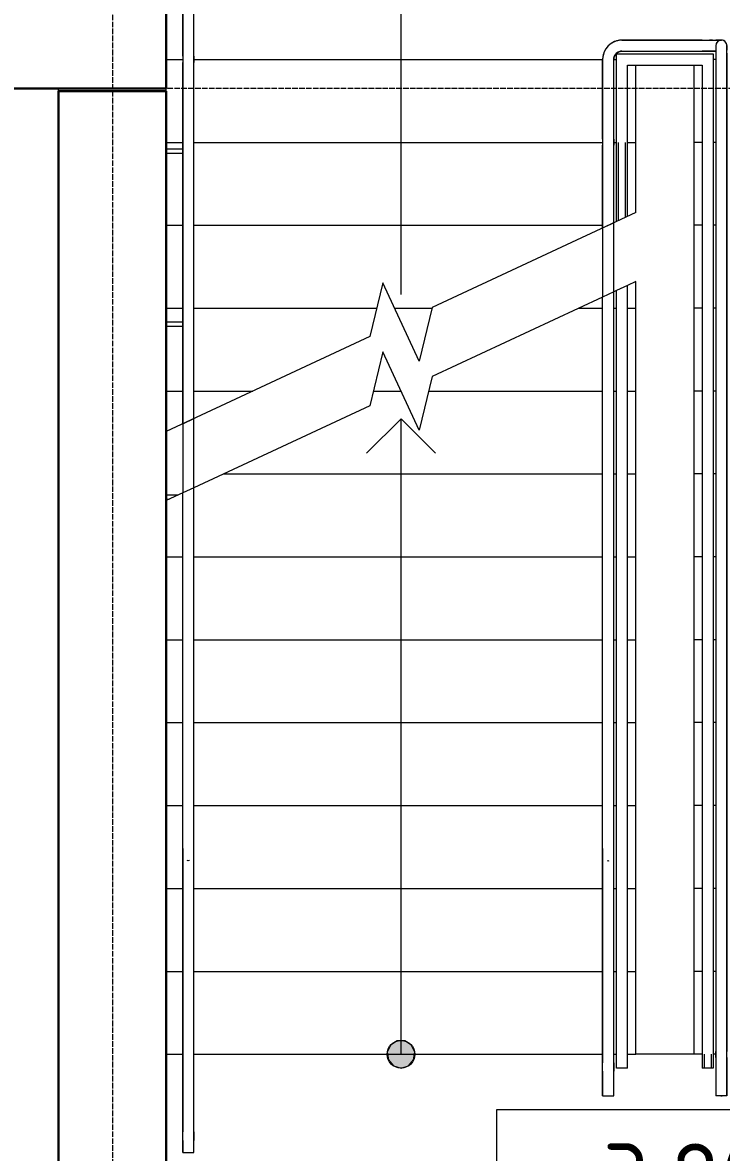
# Model space of a CAD drawing. Header units: millimetres. Extents: x -695119 to 412940, y -249585 to 622758.
# Drawn here: x 77556 to 80086, y 526878 to 530967 of the extents above; entities that cross this region are included whole.
import ezdxf

# ---------------------------------------------------------------- set-up
doc = ezdxf.new("R2010")
doc.units = ezdxf.units.MM
doc.linetypes.add('ADSK_Линия сетки', pattern=[25, 20, -2.5, 0, -2.5])
for name, color, linetype, lineweight in [('Балясины', 7, 'Continuous', 9), ('Высотные отметки', 7, 'Continuous', 9), ('Лестницы', 8, 'Continuous', 9), ('Ограждение', 8, 'Continuous', 9), ('Оси', 252, 'Continuous', 9), ('Перекрытия', 7, 'Continuous', 18), ('Поручни', 8, 'Continuous', 9), ('Стены разрез', 7, 'Continuous', 30), ('Стрелки вверх', 7, 'Continuous', 18), ('Типовые аннотации', 8, 'Continuous', 18)]:
    doc.layers.add(name, color=color, linetype=linetype, lineweight=lineweight)
doc.styles.add('GOST Common_1', font='', dxfattribs={"height": 250})
doc.styles.get('GOST Common_1').set_extended_font_data('GOST type B')

# ---------------------------------------------------------------- blocks, each defined once
blk = doc.blocks.new('Ограждение - Ограждение-533217-План 2 этажа смеж')
at = {"layer": 'Поручни'}
for p, q in [((-11511, -5314.7), (-11161, -5314.7)), ((-11511, -5634.7), (-11511, -5314.7)), ((-11161, -5314.7), (-11161, -8934.7)), ((-11471, -5354.7), (-11201, -5354.7)), ((-11471, -5634.7), (-11471, -5354.7)), ((-11201, -5354.7), (-11201, -8934.7)), ((-11511, -5921), (-11511, -5634.7)), ((-11503.5, -5917.5), (-11503.5, -5634.7)), ((-11478.5, -5905.9), (-11478.5, -5634.7)), ((-11471, -5902.4), (-11471, -5634.7)), ((-11201, -8934.7), (-11201, -8984.7)), ((-11193.5, -8934.7), (-11193.5, -8984.7)), ((-11168.5, -8934.7), (-11168.5, -8984.7)), ((-11161, -8934.7), (-11161, -8984.7)), ((-11161, -8984.7), (-11201, -8984.7)), ((-11168.5, -8984.7), (-11193.5, -8984.7))]:
    blk.add_line(p, q, dxfattribs=at)
blk = doc.blocks.new('Ограждение - Ограждение-V12-План 2 этажа смеж')
at = {"layer": 'Поручни'}
for p, q in [((-11471, -6152.4), (-11511, -6171)), ((-11471, -6152.4), (-11511, -6171)), ((-11511, -8984.7), (-11511, -6171)), ((-11471, -8984.7), (-11471, -6152.4)), ((-11471, -8984.7), (-11511, -8984.7))]:
    blk.add_line(p, q, dxfattribs=at)
blk = doc.blocks.new('Тип верхнего поручня - Верхний поручень_Внутренний_-1133505-План 2 этажа смеж')
at = {"layer": 'Ограждение'}
for p, q in [((-11561, -8190), (-11561, -8965.2)), ((-11521, -8965.2), (-11521, -8190)), ((-11561, -8996.5), (-11561, -9084.7)), ((-11521, -9084.7), (-11521, -8996.5)), ((-11543.3, -9084.7), (-11538.6, -9084.7))]:
    blk.add_line(p, q, dxfattribs=at)
at = {"layer": 'Ограждение', "flags": 128}
for points in [[(-11544.9, -8233.9), (-11541, -8234.7), (-11537.1, -8233.9)], [(-11561, -8996.5), (-11561, -8993.7), (-11561, -8990.9), (-11561, -8988.2), (-11561, -8985.4), (-11561, -8982.6), (-11561, -8979.9), (-11561, -8977.2), (-11561, -8974.5), (-11561, -8971.9), (-11561, -8969.3), (-11561, -8966.7), (-11561, -8965.2)], [(-11521, -8965.2), (-11521, -8967.8), (-11521, -8970.3), (-11521, -8972.9), (-11521, -8975.6), (-11521, -8978.3), (-11521, -8981), (-11521, -8983.8), (-11521, -8986.5), (-11521, -8989.3), (-11521, -8992.1), (-11521, -8994.9), (-11521, -8996.5)]]:
    blk.add_lwpolyline(points, dxfattribs=at)
blk = doc.blocks.new('Тип верхнего поручня - Верхний поручень_Внутренний_-V20-План 2 этажа смеж')
at = {"layer": 'Ограждение'}
for p, q in [((-11201, -5264.7), (-11491, -5264.7)), ((-11491, -5304.7), (-11201, -5304.7)), ((-11151, -5301.3), (-11151, -8933.1)), ((-11111, -8933.1), (-11111, -5301.3)), ((-11561, -5334.7), (-11561, -5622.9)), ((-11521, -5622.9), (-11521, -5334.7)), ((-11561, -5636.3), (-11561, -6194.3)), ((-11521, -6175.7), (-11521, -5636.3)), ((-11151, -8946.5), (-11151, -8984.7)), ((-11111, -8984.7), (-11111, -8946.5)), ((-11151, -8984.7), (-11151, -9084.7)), ((-11111, -9084.7), (-11111, -8984.7)), ((-11133.3, -9084.7), (-11128.6, -9084.7))]:
    blk.add_line(p, q, dxfattribs=at)
at = {"layer": 'Ограждение', "flags": 128}
for points in [[(-11491, -5264.7), (-11493.8, -5264.8), (-11496.6, -5265), (-11499.4, -5265.2), (-11502.1, -5265.6), (-11504.9, -5266.1), (-11507.6, -5266.7), (-11510.3, -5267.5), (-11513, -5268.3), (-11515.6, -5269.2), (-11518.2, -5270.3), (-11520.8, -5271.4), (-11523.3, -5272.6), (-11525.8, -5274), (-11528.2, -5275.4), (-11530.5, -5277), (-11532.8, -5278.6), (-11535, -5280.3), (-11537.1, -5282.1), (-11539.2, -5284), (-11541.2, -5286), (-11543.1, -5288), (-11544.9, -5290.1), (-11546.7, -5292.3), (-11548.3, -5294.6), (-11549.9, -5296.9), (-11551.3, -5299.3), (-11552.7, -5301.7), (-11554, -5304.2), (-11555.2, -5306.8), (-11556.2, -5309.4), (-11557.2, -5312), (-11558, -5314.7), (-11558.8, -5317.4), (-11559.4, -5320.1), (-11560, -5322.8), (-11560.4, -5325.6), (-11560.7, -5328.4), (-11560.9, -5331.2), (-11561, -5334), (-11561, -5334.7)], [(-11201, -5264.7), (-11198.2, -5264.7), (-11195.4, -5264.7), (-11192.6, -5264.7), (-11189.8, -5264.7), (-11187.1, -5264.7), (-11184.3, -5264.7), (-11181.6, -5264.7), (-11179, -5264.7), (-11176.3, -5264.7), (-11173.7, -5264.7), (-11171.2, -5264.7), (-11168.7, -5264.7), (-11166.2, -5264.7), (-11163.8, -5264.7), (-11161.5, -5264.7), (-11159.2, -5264.7), (-11157, -5264.7), (-11154.8, -5264.7), (-11152.8, -5264.7), (-11150.8, -5264.7), (-11148.9, -5264.7), (-11147, -5264.7), (-11145.3, -5264.7), (-11143.6, -5264.7), (-11142.1, -5264.7), (-11140.6, -5264.7), (-11139.2, -5264.7), (-11138, -5264.7), (-11136.8, -5264.7), (-11135.7, -5264.7), (-11134.8, -5264.7), (-11133.9, -5264.7), (-11133.2, -5264.7)], [(-11521, -5334.7), (-11521, -5333.5), (-11520.9, -5332.3), (-11520.8, -5331.1), (-11520.6, -5330), (-11520.4, -5328.8), (-11520.1, -5327.6), (-11519.8, -5326.4), (-11519.5, -5325.3), (-11519.1, -5324.2), (-11518.6, -5323), (-11518.1, -5322), (-11517.6, -5320.9), (-11517, -5319.8), (-11516.4, -5318.8), (-11515.7, -5317.8), (-11515, -5316.8), (-11514.3, -5315.9), (-11513.5, -5314.9), (-11512.7, -5314.1), (-11511.9, -5313.2), (-11511, -5312.4), (-11510.1, -5311.6), (-11509.2, -5310.9), (-11508.2, -5310.2), (-11507.2, -5309.5), (-11506.2, -5308.9), (-11505.1, -5308.3), (-11504, -5307.7), (-11503, -5307.2), (-11501.8, -5306.8), (-11500.7, -5306.4), (-11499.6, -5306), (-11498.4, -5305.7), (-11497.3, -5305.4), (-11496.1, -5305.2), (-11494.9, -5305), (-11493.7, -5304.9), (-11492.5, -5304.8), (-11491.3, -5304.7), (-11491, -5304.7)], [(-11151, -5304.7), (-11152.2, -5304.7), (-11154.3, -5304.7), (-11156.4, -5304.7), (-11158.6, -5304.7), (-11160.8, -5304.7), (-11163.2, -5304.7), (-11165.5, -5304.7), (-11168, -5304.7), (-11170.5, -5304.7), (-11173, -5304.7), (-11175.6, -5304.7), (-11178.2, -5304.7), (-11180.9, -5304.7), (-11183.6, -5304.7), (-11186.3, -5304.7), (-11189.1, -5304.7), (-11191.8, -5304.7), (-11194.6, -5304.7), (-11197.4, -5304.7), (-11200.2, -5304.7), (-11201, -5304.7)], [(-11151, -5284.7), (-11151, -5284.8), (-11151, -5284.8), (-11151, -5284.9), (-11151, -5285.1), (-11151, -5285.3), (-11151, -5285.6), (-11151, -5285.9), (-11151, -5286.3), (-11151, -5286.7), (-11151, -5287.1), (-11151, -5287.6), (-11151, -5288.1), (-11151, -5288.7), (-11151, -5289.3), (-11151, -5290), (-11151, -5290.7), (-11151, -5291.4), (-11151, -5292.2), (-11151, -5293), (-11151, -5293.8), (-11151, -5294.7), (-11151, -5295.6), (-11151, -5296.6), (-11151, -5297.5), (-11151, -5298.5), (-11151, -5299.5), (-11151, -5300.6), (-11151, -5301.3)], [(-11111, -5301.3), (-11111, -5300.3), (-11111, -5299.2), (-11111, -5298.2), (-11111, -5297.2), (-11111, -5296.3), (-11111, -5295.3), (-11111, -5294.4), (-11111, -5293.6), (-11111, -5292.7), (-11111, -5291.9), (-11111, -5291.2), (-11111, -5290.4), (-11111, -5289.8), (-11111, -5289.1), (-11111, -5288.5), (-11111, -5287.9), (-11111, -5287.4), (-11111, -5287), (-11111, -5286.5), (-11111, -5286.1), (-11111, -5285.8), (-11111, -5285.5), (-11111, -5285.3), (-11111, -5285.1), (-11111, -5284.9), (-11111, -5284.8), (-11111, -5284.7), (-11111, -5284.7)], [(-11561, -5622.9), (-11561, -5624.1), (-11561, -5625.3), (-11561, -5626.5), (-11561, -5627.7), (-11561, -5628.9), (-11561, -5630.1), (-11561, -5631.2), (-11561, -5632.4), (-11561, -5633.5), (-11561, -5634.6), (-11561, -5635.7), (-11561, -5636.3)], [(-11521, -5636.3), (-11521, -5635.3), (-11521, -5634.2), (-11521, -5633), (-11521, -5631.9), (-11521, -5630.7), (-11521, -5629.6), (-11521, -5628.4), (-11521, -5627.2), (-11521, -5626), (-11521, -5624.8), (-11521, -5623.6), (-11521, -5622.9)], [(-11151, -8933.1), (-11151, -8934.2), (-11151, -8935.3), (-11151, -8936.4), (-11151, -8937.6), (-11151, -8938.7), (-11151, -8939.9), (-11151, -8941.1), (-11151, -8942.2), (-11151, -8943.4), (-11151, -8944.6), (-11151, -8945.8), (-11151, -8946.5)], [(-11111, -8946.5), (-11111, -8945.3), (-11111, -8944.1), (-11111, -8942.9), (-11111, -8941.8), (-11111, -8940.6), (-11111, -8939.4), (-11111, -8938.2), (-11111, -8937.1), (-11111, -8936), (-11111, -8934.9), (-11111, -8933.8), (-11111, -8933.1)]]:
    blk.add_lwpolyline(points, dxfattribs=at)
at = {"layer": 'Ограждение'}
for start, end in [(0, 180), (140.6063, 159.9672), (90, 135), (40.6437, 90), (22.471, 34.4352), (165, 189.3911), (180, 187.4211), (170, 173.356), (186.6424, 190), (350.6089, 15), (6.6424, 10), (350, 353.356), (352.5814, 0)]:
    blk.add_arc((-11131, -5284.7), 20, start, end, dxfattribs=at)
blk = doc.blocks.new('Тип верхнего поручня - Верхний поручень_Внутренний_-V21-План 2 этажа смеж')
at = {"layer": 'Ограждение'}
for p, q in [((-11491, -5264.7), (-11181, -5264.7)), ((-11181, -5264.7), (-11131, -5264.7)), ((-11491, -5304.7), (-11181, -5304.7)), ((-11151, -5312.4), (-11151, -8924.2)), ((-11111, -5312.4), (-11111, -5284.7)), ((-11111, -5312.4), (-11111, -8924.2)), ((-11561, -5622.9), (-11561, -5334.7)), ((-11521, -5622.9), (-11521, -5334.7)), ((-11561, -5622.9), (-11561, -5645.3)), ((-11521, -5622.9), (-11521, -5645.3)), ((-11561, -5944.3), (-11561, -5645.3)), ((-11521, -5925.7), (-11521, -5645.3)), ((-11561, -5944.3), (-11521, -5925.7)), ((-11151, -8946.5), (-11151, -8924.2)), ((-11151, -8946.5), (-11151, -9084.7)), ((-11111, -8946.5), (-11111, -8924.2)), ((-11111, -8946.5), (-11111, -9084.7)), ((-11111, -9084.7), (-11151, -9084.7))]:
    blk.add_line(p, q, dxfattribs=at)
for radius in [70, 30]:
    blk.add_arc((-11491, -5334.7), radius, 90, 180, dxfattribs=at)
blk = doc.blocks.new('Тип верхнего поручня - Верхний поручень_Внутренний_-V22-План 2 этажа смеж')
at = {"layer": 'Ограждение'}
for p, q in [((-11521, -6175.7), (-11561, -6194.3)), ((-11561, -8974.2), (-11561, -6194.3)), ((-11521, -8974.2), (-11521, -6175.7)), ((-11561, -8996.5), (-11561, -8974.2)), ((-11521, -8996.5), (-11521, -8974.2)), ((-11561, -9084.7), (-11561, -8996.5)), ((-11521, -9084.7), (-11521, -8996.5)), ((-11561, -9084.7), (-11541, -9084.7)), ((-11541, -9084.7), (-11521, -9084.7))]:
    blk.add_line(p, q, dxfattribs=at)
blk = doc.blocks.new('Тип перил - Перила_Внутренний_-1133525-План 2 этажа смеж')
at = {"layer": 'Ограждение'}
for p, q in [((-11162.8, -5264.7), (-11174.2, -5264.7)), ((-11131, -5264.7), (-11151.5, -5264.7)), ((-11181, -5304.7), (-11151, -5304.7)), ((-11111, -5301.3), (-11111, -5284.7))]:
    blk.add_line(p, q, dxfattribs=at)
at = {"layer": 'Ограждение', "flags": 128}
for points in [[(-11491, -5264.7), (-11493.8, -5264.8), (-11496.6, -5265), (-11499.4, -5265.2), (-11502.1, -5265.6), (-11504.9, -5266.1), (-11507.6, -5266.7), (-11510.3, -5267.5), (-11513, -5268.3), (-11515.6, -5269.2), (-11518.2, -5270.3), (-11520.8, -5271.4), (-11523.3, -5272.6), (-11525.8, -5274), (-11528.2, -5275.4), (-11530.5, -5277), (-11532.8, -5278.6), (-11535, -5280.3), (-11537.1, -5282.1), (-11539.2, -5284), (-11541.2, -5286), (-11543.1, -5288), (-11544.9, -5290.1), (-11546.7, -5292.3), (-11548.3, -5294.6), (-11549.9, -5296.9), (-11551.3, -5299.3), (-11552.7, -5301.7), (-11554, -5304.2), (-11555.2, -5306.8), (-11556.2, -5309.4), (-11557.2, -5312), (-11558, -5314.7), (-11558.8, -5317.4), (-11559.4, -5320.1), (-11560, -5322.8), (-11560.4, -5325.6), (-11560.7, -5328.4), (-11560.9, -5331.2), (-11561, -5334)], [(-11561, -5622.9), (-11561, -5624.1), (-11561, -5625.3), (-11561, -5626.5), (-11561, -5627.7), (-11561, -5628.9), (-11561, -5630.1)], [(-11561, -5632.1), (-11561, -5632.4), (-11561, -5633.5), (-11561, -5634.6), (-11561, -5635.7), (-11561, -5636.3)], [(-11521, -5630.7), (-11521, -5629.6), (-11521, -5628.4), (-11521, -5627.2), (-11521, -5626), (-11521, -5624.8), (-11521, -5623.6), (-11521, -5622.9)], [(-11521, -5636.3), (-11521, -5635.3), (-11521, -5634.2), (-11521, -5633), (-11521, -5631.9)], [(-11151, -8933.1), (-11151, -8934.2), (-11151, -8935.3), (-11151, -8936.4), (-11151, -8937.6)], [(-11151, -8938.7), (-11151, -8939.9), (-11151, -8941.1), (-11151, -8942.2), (-11151, -8943.4), (-11151, -8944.6), (-11151, -8945.8), (-11151, -8946.5)], [(-11111, -8937.1), (-11111, -8936), (-11111, -8934.9), (-11111, -8933.8), (-11111, -8933.1)], [(-11111, -8946.5), (-11111, -8945.3), (-11111, -8944.1), (-11111, -8942.9), (-11111, -8941.8), (-11111, -8940.6), (-11111, -8939.4)]]:
    blk.add_lwpolyline(points, dxfattribs=at)
blk = doc.blocks.new('Тип перил - Перила_Внутренний_-V23-План 2 этажа смеж')
at = {"layer": 'Ограждение'}
for p, q in [((-11174.2, -5264.7), (-11162.8, -5264.7)), ((-11151.5, -5264.7), (-11131, -5264.7)), ((-11181, -5304.7), (-11151, -5304.7)), ((-11111, -5284.7), (-11111, -5301.3)), ((-11561, -5622.9), (-11561, -5636.4)), ((-11521, -5622.9), (-11521, -5636.4)), ((-11151, -8946.5), (-11151, -8933.1)), ((-11111, -8946.5), (-11111, -8933.1))]:
    blk.add_line(p, q, dxfattribs=at)
for start, end in [(90, 129.7649), (140.2351, 180)]:
    blk.add_arc((-11491, -5334.7), 30, start, end, dxfattribs=at)
blk = doc.blocks.new('Тип перил - Перила_Внутренний_-1135455-План 2 этажа смеж')
at = {"layer": 'Ограждение'}
for p, q in [((-13081, -8190), (-13081, -9215.2)), ((-13041, -9215.2), (-13041, -8190)), ((-13081, -9246.5), (-13081, -9289.7)), ((-13041, -9289.7), (-13041, -9246.5)), ((-13063.3, -9289.7), (-13058.6, -9289.7))]:
    blk.add_line(p, q, dxfattribs=at)
at = {"layer": 'Ограждение', "flags": 128}
for points in [[(-13057.1, -8233.9), (-13061, -8234.7), (-13064.9, -8233.9)], [(-13081, -9246.5), (-13081, -9243.7), (-13081, -9240.9), (-13081, -9238.2), (-13081, -9235.4), (-13081, -9232.6), (-13081, -9229.9), (-13081, -9227.2), (-13081, -9224.5), (-13081, -9221.9), (-13081, -9219.3), (-13081, -9216.7), (-13081, -9215.2)], [(-13041, -9215.2), (-13041, -9217.8), (-13041, -9220.3), (-13041, -9222.9), (-13041, -9225.6), (-13041, -9228.3), (-13041, -9231), (-13041, -9233.8), (-13041, -9236.5), (-13041, -9239.3), (-13041, -9242.1), (-13041, -9244.9), (-13041, -9246.5)]]:
    blk.add_lwpolyline(points, dxfattribs=at)
blk = doc.blocks.new('Тип перил - Перила_Внутренний_-V25-План 2 этажа смеж')
at = {"layer": 'Ограждение'}
for p, q in [((-12331, -3749.7), (-13011, -3749.7)), ((-13011, -3789.7), (-12331, -3789.7)), ((-13081, -3819.7), (-13081, -5322.9)), ((-13041, -5322.9), (-13041, -3819.7)), ((-13081, -5336.3), (-13081, -5380.8)), ((-13041, -5380.8), (-13041, -5336.3)), ((-13081, -5380.8), (-13081, -6903.1)), ((-13041, -6884.5), (-13041, -5380.8))]:
    blk.add_line(p, q, dxfattribs=at)
at = {"layer": 'Ограждение', "flags": 128}
for points in [[(-13011, -3749.7), (-13013.8, -3749.8), (-13016.6, -3750), (-13019.4, -3750.2), (-13022.1, -3750.6), (-13024.9, -3751.1), (-13027.6, -3751.7), (-13030.3, -3752.5), (-13033, -3753.3), (-13035.6, -3754.2), (-13038.2, -3755.3), (-13040.8, -3756.4), (-13043.3, -3757.6), (-13045.8, -3759), (-13048.2, -3760.4), (-13050.5, -3762), (-13052.8, -3763.6), (-13055, -3765.3), (-13057.1, -3767.1), (-13059.2, -3769), (-13061.2, -3771), (-13063.1, -3773), (-13064.9, -3775.1), (-13066.7, -3777.3), (-13068.3, -3779.6), (-13069.9, -3781.9), (-13071.3, -3784.3), (-13072.7, -3786.7), (-13074, -3789.2), (-13075.2, -3791.8), (-13076.2, -3794.4), (-13077.2, -3797), (-13078, -3799.7), (-13078.8, -3802.4), (-13079.4, -3805.1), (-13080, -3807.8), (-13080.4, -3810.6), (-13080.7, -3813.4), (-13080.9, -3816.2), (-13081, -3819), (-13081, -3819.7)], [(-13041, -3819.7), (-13041, -3818.5), (-13040.9, -3817.3), (-13040.8, -3816.1), (-13040.6, -3815), (-13040.4, -3813.8), (-13040.1, -3812.6), (-13039.8, -3811.4), (-13039.5, -3810.3), (-13039.1, -3809.2), (-13038.6, -3808), (-13038.1, -3807), (-13037.6, -3805.9), (-13037, -3804.8), (-13036.4, -3803.8), (-13035.7, -3802.8), (-13035, -3801.8), (-13034.3, -3800.9), (-13033.5, -3799.9), (-13032.7, -3799.1), (-13031.9, -3798.2), (-13031, -3797.4), (-13030.1, -3796.6), (-13029.2, -3795.9), (-13028.2, -3795.2), (-13027.2, -3794.5), (-13026.2, -3793.9), (-13025.1, -3793.3), (-13024, -3792.7), (-13023, -3792.2), (-13021.8, -3791.8), (-13020.7, -3791.4), (-13019.6, -3791), (-13018.4, -3790.7), (-13017.3, -3790.4), (-13016.1, -3790.2), (-13014.9, -3790), (-13013.7, -3789.9), (-13012.5, -3789.8), (-13011.3, -3789.7), (-13011, -3789.7)], [(-13081, -5322.9), (-13081, -5324.1), (-13081, -5325.3), (-13081, -5326.5), (-13081, -5327.7), (-13081, -5328.9), (-13081, -5330.1), (-13081, -5331.2), (-13081, -5332.4), (-13081, -5333.5), (-13081, -5334.6), (-13081, -5335.7), (-13081, -5336.3)], [(-13041, -5336.3), (-13041, -5335.3), (-13041, -5334.2), (-13041, -5333), (-13041, -5331.9), (-13041, -5330.7), (-13041, -5329.6), (-13041, -5328.4), (-13041, -5327.2), (-13041, -5326), (-13041, -5324.8), (-13041, -5323.6), (-13041, -5322.9)]]:
    blk.add_lwpolyline(points, dxfattribs=at)
blk = doc.blocks.new('Тип перил - D15 высота60 консоль80-V26-План 2 этажа смеж')
at = {"layer": 'Ограждение'}
for p, q in [((-7.5, 80), (-7.5, 69.4)), ((7.5, 37.3), (7.5, 80))]:
    blk.add_line(p, q, dxfattribs=at)
blk = doc.blocks.new('Тип перил - D15 высота60 консоль80-3551520-План 2 этажа смеж')
at = {"rotation": 90}
blk.add_blockref('Тип перил - D15 высота60 консоль80-V26-План 2 этажа смеж', (-13061, -6918.7), dxfattribs=at)
blk = doc.blocks.new('Тип перил - D15 высота60 консоль80-16089-План 2 этажа смеж')
at = {"layer": 'Ограждение'}
for p, q in [((-7.5, 80), (-7.5, 20)), ((7.5, 20), (7.5, 80))]:
    blk.add_line(p, q, dxfattribs=at)
blk = doc.blocks.new('Тип перил - D15 высота60 консоль80-3551521-План 2 этажа смеж')
at = {"rotation": 90}
blk.add_blockref('Тип перил - D15 высота60 консоль80-16089-План 2 этажа смеж', (-13061, -6292.6), dxfattribs=at)
blk = doc.blocks.new('Тип перил - D15 высота60 консоль80-3551522-План 2 этажа смеж')
at = {"rotation": 90}
blk.add_blockref('Тип перил - D15 высота60 консоль80-16089-План 2 этажа смеж', (-13061, -5666.5), dxfattribs=at)
blk = doc.blocks.new('Тип перил - Перила_Внутренний_-V28-План 2 этажа смеж')
at = {"layer": 'Ограждение'}
for p, q in [((-13011, -3749.7), (-12331, -3749.7)), ((-13011, -3789.7), (-12331, -3789.7)), ((-13081, -5322.9), (-13081, -3819.7)), ((-13041, -5322.9), (-13041, -3819.7)), ((-13081, -5322.9), (-13081, -5345.3)), ((-13081, -6653.1), (-13081, -5345.3)), ((-13041, -5322.9), (-13041, -5345.3)), ((-13041, -6634.5), (-13041, -5345.3)), ((-13081, -6653.1), (-13041, -6634.5))]:
    blk.add_line(p, q, dxfattribs=at)
for radius in [70, 30]:
    blk.add_arc((-13011, -3819.7), radius, 90, 180, dxfattribs=at)
blk = doc.blocks.new('Тип перил - Перила_Внутренний_-V29-План 2 этажа смеж')
at = {"layer": 'Ограждение'}
for p, q in [((-13041, -6884.5), (-13081, -6903.1)), ((-13081, -9224.2), (-13081, -6903.1)), ((-13041, -9224.2), (-13041, -6884.5)), ((-13081, -9246.5), (-13081, -9224.2)), ((-13041, -9246.5), (-13041, -9224.2)), ((-13081, -9289.7), (-13081, -9246.5)), ((-13041, -9289.7), (-13041, -9246.5)), ((-13081, -9289.7), (-13061, -9289.7)), ((-13061, -9289.7), (-13041, -9289.7))]:
    blk.add_line(p, q, dxfattribs=at)
blk = doc.blocks.new('Тип перил - Перила_Внутренний_-1135468-План 2 этажа смеж')
at = {"layer": 'Ограждение', "flags": 128}
for points in [[(-13011, -3749.7), (-13013.8, -3749.8), (-13016.6, -3750), (-13019.4, -3750.2), (-13022.1, -3750.6), (-13024.9, -3751.1), (-13027.6, -3751.7), (-13030.3, -3752.5), (-13033, -3753.3), (-13035.6, -3754.2), (-13038.2, -3755.3), (-13040.8, -3756.4), (-13043.3, -3757.6), (-13045.8, -3759), (-13048.2, -3760.4), (-13050.5, -3762), (-13052.8, -3763.6), (-13055, -3765.3), (-13057.1, -3767.1), (-13059.2, -3769), (-13061.2, -3771), (-13063.1, -3773), (-13064.9, -3775.1), (-13066.7, -3777.3), (-13068.3, -3779.6), (-13069.9, -3781.9), (-13071.3, -3784.3), (-13072.7, -3786.7), (-13074, -3789.2), (-13075.2, -3791.8), (-13076.2, -3794.4), (-13077.2, -3797), (-13078, -3799.7), (-13078.8, -3802.4), (-13079.4, -3805.1), (-13080, -3807.8), (-13080.4, -3810.6), (-13080.7, -3813.4), (-13080.9, -3816.2), (-13081, -3819)], [(-13081, -5322.9), (-13081, -5324.1), (-13081, -5325.3), (-13081, -5326.5), (-13081, -5327.7), (-13081, -5328.9), (-13081, -5330.1)], [(-13081, -5332.4), (-13081, -5333.5), (-13081, -5334.6), (-13081, -5335.7), (-13081, -5336.3)], [(-13041, -5330.7), (-13041, -5329.6), (-13041, -5328.4), (-13041, -5327.2), (-13041, -5326), (-13041, -5324.8), (-13041, -5323.6), (-13041, -5322.9)], [(-13041, -5336.3), (-13041, -5335.3), (-13041, -5334.2), (-13041, -5333), (-13041, -5331.9)]]:
    blk.add_lwpolyline(points, dxfattribs=at)
blk = doc.blocks.new('Тип перил - Перила_Внутренний_-V30-План 2 этажа смеж')
at = {"layer": 'Ограждение'}
for p, q in [((-13081, -5322.9), (-13081, -5336.4)), ((-13041, -5322.9), (-13041, -5336.4))]:
    blk.add_line(p, q, dxfattribs=at)
for start, end in [(140.2351, 180), (90, 129.7649)]:
    blk.add_arc((-13011, -3819.7), 30, start, end, dxfattribs=at)
blk = doc.blocks.new('Высотные отметки - Рамка-12095-План 2 этажа смеж')
at = {"layer": 'Типовые аннотации', "lineweight": 20}
for p, q in [((-6.5, 0), (-6.5, 5)), ((-6.5, 5), (6.5, 5)), ((6.5, 5), (6.5, 0)), ((6.5, 0), (-6.5, 0))]:
    blk.add_line(p, q, dxfattribs=at)

msp = doc.modelspace()

# ---------------------------------------------------------------- hatches: boundary and pattern name
at = {"layer": 'Стрелки вверх'}
h = msp.add_hatch(color=256, dxfattribs=at)
edge = h.paths.add_edge_path()
edge.add_arc((78926.401, 527233.241), 50, 0, 360)
msp.add_hatch(color=256, dxfattribs=at).paths.add_polyline_path([(78926.401, 527183.241), (78953.433, 527191.178), (78971.883, 527212.47), (78975.892, 527240.357), (78964.188, 527265.984), (78940.488, 527281.215), (78912.314, 527281.215), (78888.614, 527265.984), (78876.91, 527240.357), (78880.919, 527212.47), (78899.369, 527191.178)])

# ---------------------------------------------------------------- linework, layer by layer
at = {"layer": 'Лестницы'}
for p, q in [((78076.401, 530833.241), (78136.78, 530833.241)), ((78076.401, 530833.241), (78136.78, 530833.241)), ((78176.022, 530833.241), (79656.401, 530833.241)), ((78176.022, 530833.241), (79656.401, 530833.241)), ((79696.401, 530833.241), (79706.401, 530833.241)), ((79696.401, 530833.241), (79706.401, 530833.241)), ((79776.401, 530533.241), (79776.401, 530813.241)), ((79986.401, 530813.241), (79986.401, 530533.241)), ((80066.401, 530833.241), (80056.401, 530833.241)), ((80066.401, 530833.241), (80056.401, 530833.241)), ((78076.401, 530718.241), (78076.401, 530728.241)), ((78076.401, 530533.241), (78136.401, 530533.241)), ((78076.401, 530533.241), (78136.401, 530533.241)), ((78176.401, 530533.241), (79656.78, 530533.241)), ((78176.401, 530533.241), (79656.78, 530533.241)), ((79696.022, 530533.241), (79706.401, 530533.241)), ((79696.022, 530533.241), (79706.401, 530533.241)), ((79746.401, 530533.241), (79776.401, 530533.241)), ((79746.401, 530533.241), (79776.401, 530533.241)), ((79776.401, 530279.602), (79776.401, 530533.241)), ((79986.401, 530533.241), (79986.401, 530233.241)), ((80016.401, 530533.241), (79986.401, 530533.241)), ((80016.401, 530533.241), (79986.401, 530533.241)), ((80066.401, 530533.241), (80056.401, 530533.241)), ((80066.401, 530533.241), (80056.401, 530533.241)), ((79776.401, 530279.602), (79039.689, 529936.068)), ((78076.401, 530233.241), (78136.401, 530233.241)), ((78076.401, 530233.241), (78136.401, 530233.241)), ((78176.401, 530233.241), (79656.401, 530233.241)), ((78176.401, 530233.241), (79656.401, 530233.241)), ((79986.401, 530233.241), (79986.401, 529933.241)), ((80016.401, 530233.241), (79986.401, 530233.241)), ((80016.401, 530233.241), (79986.401, 530233.241)), ((80066.401, 530233.241), (80056.401, 530233.241)), ((80066.401, 530233.241), (80056.401, 530233.241)), ((78860.367, 530024.851), (78813.113, 529830.414)), ((78992.435, 529741.63), (78860.367, 530024.851)), ((79776.401, 530029.602), (79746.401, 530015.613)), ((79776.401, 529933.241), (79776.401, 530029.602)), ((79706.401, 529996.961), (79696.401, 529992.298)), ((79656.401, 529973.645), (79039.689, 529686.068)), ((78076.401, 529933.241), (78136.401, 529933.241)), ((78076.401, 529933.241), (78136.401, 529933.241)), ((78176.401, 529933.241), (78838.103, 529933.241)), ((78176.401, 529933.241), (78838.103, 529933.241)), ((78903.086, 529933.241), (79039.002, 529933.241)), ((78903.086, 529933.241), (79039.002, 529933.241)), ((79039.689, 529936.068), (78992.435, 529741.63)), ((79569.753, 529933.241), (79656.401, 529933.241)), ((79569.753, 529933.241), (79656.401, 529933.241)), ((79696.401, 529933.241), (79706.401, 529933.241)), ((79696.401, 529933.241), (79706.401, 529933.241)), ((79746.401, 529933.241), (79776.401, 529933.241)), ((79746.401, 529933.241), (79776.401, 529933.241)), ((79776.401, 529633.241), (79776.401, 529933.241)), ((79986.401, 529933.241), (79986.401, 529633.241)), ((80016.401, 529933.241), (79986.401, 529933.241)), ((80016.401, 529933.241), (79986.401, 529933.241)), ((80066.401, 529933.241), (80056.401, 529933.241)), ((80066.401, 529933.241), (80056.401, 529933.241)), ((78813.113, 529830.414), (78076.401, 529486.879)), ((78860.367, 529774.851), (78813.113, 529580.414)), ((78992.435, 529491.63), (78860.367, 529774.851)), ((79039.689, 529686.068), (78992.435, 529491.63)), ((78076.401, 529633.241), (78136.401, 529633.241)), ((78076.401, 529633.241), (78136.401, 529633.241)), ((78176.401, 529633.241), (78390.274, 529633.241)), ((78176.401, 529633.241), (78390.274, 529633.241)), ((78825.951, 529633.241), (78926.401, 529633.241)), ((78825.951, 529633.241), (78926.401, 529633.241)), ((79026.851, 529633.241), (79656.401, 529633.241)), ((79026.851, 529633.241), (79656.401, 529633.241)), ((79696.401, 529633.241), (79706.401, 529633.241)), ((79696.401, 529633.241), (79706.401, 529633.241)), ((79746.401, 529633.241), (79776.401, 529633.241)), ((79746.401, 529633.241), (79776.401, 529633.241)), ((79776.401, 529333.241), (79776.401, 529633.241)), ((79986.401, 529633.241), (79986.401, 529333.241)), ((80016.401, 529633.241), (79986.401, 529633.241)), ((80016.401, 529633.241), (79986.401, 529633.241)), ((80066.401, 529633.241), (80056.401, 529633.241)), ((80066.401, 529633.241), (80056.401, 529633.241)), ((78813.113, 529580.414), (78176.401, 529283.51)), ((78283.049, 529333.241), (79656.401, 529333.241)), ((78283.049, 529333.241), (79656.401, 529333.241)), ((79696.401, 529333.241), (79706.401, 529333.241)), ((79696.401, 529333.241), (79706.401, 529333.241)), ((79746.401, 529333.241), (79776.401, 529333.241)), ((79746.401, 529333.241), (79776.401, 529333.241)), ((79776.401, 529033.241), (79776.401, 529333.241)), ((79986.401, 529333.241), (79986.401, 529033.241)), ((80016.401, 529333.241), (79986.401, 529333.241)), ((80016.401, 529333.241), (79986.401, 529333.241)), ((80066.401, 529333.241), (80056.401, 529333.241)), ((80066.401, 529333.241), (80056.401, 529333.241)), ((78136.401, 529264.858), (78076.401, 529236.879)), ((78076.401, 529033.241), (78136.401, 529033.241)), ((78076.401, 529033.241), (78136.401, 529033.241)), ((78176.401, 529033.241), (79656.401, 529033.241)), ((78176.401, 529033.241), (79656.401, 529033.241)), ((79696.401, 529033.241), (79706.401, 529033.241)), ((79696.401, 529033.241), (79706.401, 529033.241)), ((79746.401, 529033.241), (79776.401, 529033.241)), ((79746.401, 529033.241), (79776.401, 529033.241)), ((79776.401, 528733.241), (79776.401, 529033.241)), ((79986.401, 529033.241), (79986.401, 528733.241)), ((80016.401, 529033.241), (79986.401, 529033.241)), ((80016.401, 529033.241), (79986.401, 529033.241)), ((80066.401, 529033.241), (80056.401, 529033.241)), ((80066.401, 529033.241), (80056.401, 529033.241)), ((78076.401, 528733.241), (78136.401, 528733.241)), ((78076.401, 528733.241), (78136.401, 528733.241)), ((78176.401, 528733.241), (79656.401, 528733.241)), ((78176.401, 528733.241), (79656.401, 528733.241)), ((79696.401, 528733.241), (79706.401, 528733.241)), ((79696.401, 528733.241), (79706.401, 528733.241)), ((79746.401, 528733.241), (79776.401, 528733.241)), ((79746.401, 528733.241), (79776.401, 528733.241)), ((79776.401, 528433.241), (79776.401, 528733.241)), ((79986.401, 528733.241), (79986.401, 528433.241)), ((80016.401, 528733.241), (79986.401, 528733.241)), ((80016.401, 528733.241), (79986.401, 528733.241)), ((80066.401, 528733.241), (80056.401, 528733.241)), ((80066.401, 528733.241), (80056.401, 528733.241)), ((78076.401, 528433.241), (78136.401, 528433.241)), ((78076.401, 528433.241), (78136.401, 528433.241)), ((78176.401, 528433.241), (79656.401, 528433.241)), ((78176.401, 528433.241), (79656.401, 528433.241)), ((79696.401, 528433.241), (79706.401, 528433.241)), ((79696.401, 528433.241), (79706.401, 528433.241)), ((79746.401, 528433.241), (79776.401, 528433.241)), ((79746.401, 528433.241), (79776.401, 528433.241)), ((79776.401, 528133.241), (79776.401, 528433.241)), ((79986.401, 528433.241), (79986.401, 528133.241)), ((80016.401, 528433.241), (79986.401, 528433.241)), ((80016.401, 528433.241), (79986.401, 528433.241)), ((80066.401, 528433.241), (80056.401, 528433.241)), ((80066.401, 528433.241), (80056.401, 528433.241)), ((78076.401, 528133.241), (78136.401, 528133.241)), ((78076.401, 528133.241), (78136.401, 528133.241)), ((78176.401, 528133.241), (79656.401, 528133.241)), ((78176.401, 528133.241), (79656.401, 528133.241)), ((79696.401, 528133.241), (79706.401, 528133.241)), ((79696.401, 528133.241), (79706.401, 528133.241)), ((79746.401, 528133.241), (79776.401, 528133.241)), ((79746.401, 528133.241), (79776.401, 528133.241)), ((79776.401, 527833.241), (79776.401, 528133.241)), ((79986.401, 528133.241), (79986.401, 527833.241)), ((80016.401, 528133.241), (79986.401, 528133.241)), ((80016.401, 528133.241), (79986.401, 528133.241)), ((80066.401, 528133.241), (80056.401, 528133.241)), ((80066.401, 528133.241), (80056.401, 528133.241)), ((78076.401, 527833.241), (78136.401, 527833.241)), ((78076.401, 527833.241), (78136.401, 527833.241)), ((78176.401, 527833.241), (79656.401, 527833.241)), ((78176.401, 527833.241), (79656.401, 527833.241)), ((79696.401, 527833.241), (79706.401, 527833.241)), ((79696.401, 527833.241), (79706.401, 527833.241)), ((79746.401, 527833.241), (79776.401, 527833.241)), ((79746.401, 527833.241), (79776.401, 527833.241)), ((79776.401, 527533.241), (79776.401, 527833.241)), ((79986.401, 527833.241), (79986.401, 527533.241)), ((80016.401, 527833.241), (79986.401, 527833.241)), ((80016.401, 527833.241), (79986.401, 527833.241)), ((80066.401, 527833.241), (80056.401, 527833.241)), ((80066.401, 527833.241), (80056.401, 527833.241)), ((78076.401, 527533.241), (78136.401, 527533.241)), ((78076.401, 527533.241), (78136.401, 527533.241)), ((78176.401, 527533.241), (79656.401, 527533.241)), ((78176.401, 527533.241), (79656.401, 527533.241)), ((79696.401, 527533.241), (79706.401, 527533.241)), ((79696.401, 527533.241), (79706.401, 527533.241)), ((79746.401, 527533.241), (79776.401, 527533.241)), ((79746.401, 527533.241), (79776.401, 527533.241)), ((79776.401, 527233.241), (79776.401, 527533.241)), ((79986.401, 527533.241), (79986.401, 527233.241)), ((80016.401, 527533.241), (79986.401, 527533.241)), ((80016.401, 527533.241), (79986.401, 527533.241)), ((80066.401, 527533.241), (80056.401, 527533.241)), ((80066.401, 527533.241), (80056.401, 527533.241)), ((78076.401, 527233.241), (78136.401, 527233.241)), ((78076.401, 527233.241), (78136.401, 527233.241)), ((78176.401, 527233.241), (79656.401, 527233.241)), ((78176.401, 527233.241), (79656.401, 527233.241)), ((79696.401, 527233.241), (79706.401, 527233.241)), ((79696.401, 527233.241), (79706.401, 527233.241)), ((79746.401, 527233.241), (79776.401, 527233.241)), ((79746.401, 527233.241), (79776.401, 527233.241)), ((79986.401, 527233.241), (79776.401, 527233.241)), ((80016.401, 527233.241), (79986.401, 527233.241)), ((80016.401, 527233.241), (79986.401, 527233.241)), ((80066.78, 527233.241), (80056.401, 527233.241)), ((80066.78, 527233.241), (80056.401, 527233.241))]:
    msp.add_line(p, q, dxfattribs=at)
at = {"layer": 'Оси', "linetype": 'ADSK_Линия сетки'}
for p, q in [((77881.401, 533028.241), (77881.401, 503632.555)), ((127748.695, 530728.241), (50771.339, 530728.241))]:
    msp.add_line(p, q, dxfattribs=at)
at = {"layer": 'Перекрытия', "color": 49, "true_color": 0x464646}
for p, q in [((77686.401, 530718.241), (77686.401, 530728.241)), ((80016.401, 527233.241), (79776.401, 527233.241)), ((80066.78, 527233.241), (80056.401, 527233.241))]:
    msp.add_line(p, q, dxfattribs=at)
at = {"layer": 'Стены разрез'}
for p, q in [((78076.401, 530728.241), (78076.401, 532528.241)), ((77436.401, 530728.241), (78076.401, 530728.241)), ((77686.401, 530718.241), (77686.401, 524723.241)), ((78076.401, 530718.241), (77686.401, 530718.241)), ((78076.401, 524283.241), (78076.401, 530718.241))]:
    msp.add_line(p, q, dxfattribs=at)
at = {"layer": 'Стрелки вверх'}
for p, q in [((78926.401, 530833.241), (78926.401, 531628.241)), ((78926.401, 530533.241), (78926.401, 530833.241)), ((78926.401, 530233.241), (78926.401, 530533.241)), ((78926.401, 529983.241), (78926.401, 530233.241)), ((78926.401, 529533.241), (78801.401, 529408.241)), ((78926.401, 529333.241), (78926.401, 529533.241)), ((78926.401, 529533.241), (79051.401, 529408.241)), ((78926.401, 529033.241), (78926.401, 529333.241)), ((78926.401, 528733.241), (78926.401, 529033.241)), ((78926.401, 528433.241), (78926.401, 528733.241)), ((78926.401, 528133.241), (78926.401, 528433.241)), ((78926.401, 527833.241), (78926.401, 528133.241)), ((78926.401, 527533.241), (78926.401, 527833.241)), ((78926.401, 527233.241), (78926.401, 527533.241)), ((78888.614, 527265.984), (78876.91, 527240.357)), ((78912.314, 527281.215), (78888.614, 527265.984)), ((78940.488, 527281.215), (78912.314, 527281.215)), ((78964.188, 527265.984), (78940.488, 527281.215)), ((78975.892, 527240.357), (78964.188, 527265.984)), ((78876.91, 527240.357), (78880.919, 527212.47)), ((78880.919, 527212.47), (78899.369, 527191.178)), ((78953.433, 527191.178), (78971.883, 527212.47)), ((78971.883, 527212.47), (78975.892, 527240.357)), ((78899.369, 527191.178), (78926.401, 527183.241)), ((78926.401, 527183.241), (78953.433, 527191.178))]:
    msp.add_line(p, q, dxfattribs=at)
msp.add_circle((78926.401, 527233.241), 50, dxfattribs=at)

# ---------------------------------------------------------------- block references
at = {"layer": 'Балясины'}
for name in ['Ограждение - Ограждение-533217-План 2 этажа смеж', 'Ограждение - Ограждение-V12-План 2 этажа смеж']:
    msp.add_blockref(name, (91217.378, 536167.972), dxfattribs=at)
at = {"layer": 'Ограждение'}
for name in ['Тип перил - Перила_Внутренний_-V25-План 2 этажа смеж', 'Тип перил - Перила_Внутренний_-V28-План 2 этажа смеж', 'Тип перил - Перила_Внутренний_-1135468-План 2 этажа смеж', 'Тип перил - Перила_Внутренний_-V30-План 2 этажа смеж', 'Тип верхнего поручня - Верхний поручень_Внутренний_-V20-План 2 этажа смеж', 'Тип верхнего поручня - Верхний поручень_Внутренний_-V21-План 2 этажа смеж', 'Тип перил - Перила_Внутренний_-1133525-План 2 этажа смеж', 'Тип перил - Перила_Внутренний_-V23-План 2 этажа смеж', 'Тип перил - D15 высота60 консоль80-3551522-План 2 этажа смеж', 'Тип верхнего поручня - Верхний поручень_Внутренний_-V22-План 2 этажа смеж', 'Тип перил - D15 высота60 консоль80-3551521-План 2 этажа смеж', 'Тип перил - D15 высота60 консоль80-3551520-План 2 этажа смеж', 'Тип перил - Перила_Внутренний_-V29-План 2 этажа смеж', 'Тип перил - Перила_Внутренний_-1135455-План 2 этажа смеж', 'Тип верхнего поручня - Верхний поручень_Внутренний_-1133505-План 2 этажа смеж']:
    msp.add_blockref(name, (91217.378, 536167.972), dxfattribs=at)
at = {"layer": 'Типовые аннотации', "lineweight": 20, "xscale": 99.99999999999993, "yscale": 99.99999999999993, "zscale": 99.99999999999993}
msp.add_blockref('Высотные отметки - Рамка-12095-План 2 этажа смеж', (79922.851, 526533.621), dxfattribs=at)

# ---------------------------------------------------------------- texts
at = {"layer": 'Высотные отметки', "lineweight": 20, "insert": (79494.175, 526910.328), "char_height": 250, "width": 1028.82257, "attachment_point": 1, "line_spacing_factor": 1.022761, "style": 'GOST Common_1'}
msp.add_mtext('+3,900', dxfattribs=at)

doc.saveas('drawing.dxf')
